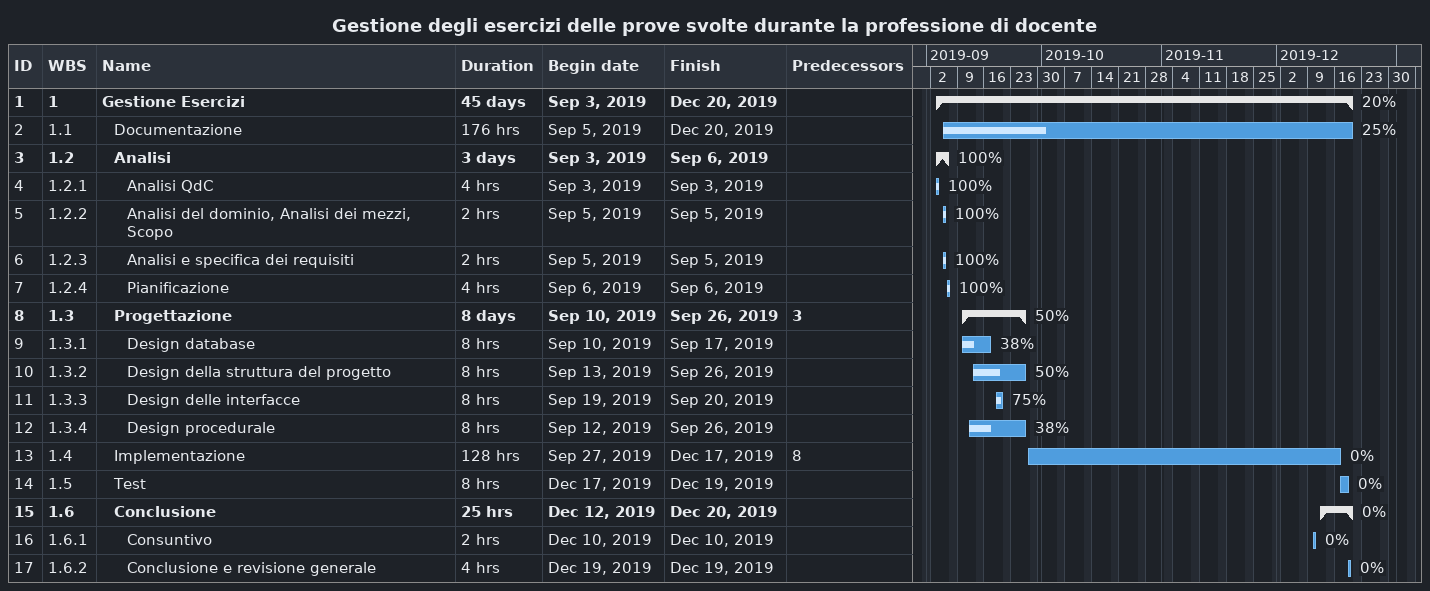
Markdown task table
Gestione degli esercizi delle prove svolte durante la professione di docente

| ID | WBS | Task | Duration | Start | Finish | Predecessors | % complete |
|---|---|---|---|---|---|---|---|
| 1 | 1 | **Gestione Esercizi** | 45d | 2019-09-03 | 2019-12-20 |  | 20 |
| 2 | 1.1 | Documentazione | 176h | 2019-09-05 | 2019-12-20 |  | 25 |
| 3 | 1.2 | **Analisi** | 3d | 2019-09-03 | 2019-09-06 |  | 100 |
| 4 | 1.2.1 | Analisi QdC | 4h | 2019-09-03 | 2019-09-03 |  | 100 |
| 5 | 1.2.2 | Analisi del dominio, Analisi dei mezzi, Scopo | 2h | 2019-09-05 | 2019-09-05 |  | 100 |
| 6 | 1.2.3 | Analisi e specifica dei requisiti | 2h | 2019-09-05 | 2019-09-05 |  | 100 |
| 7 | 1.2.4 | Pianificazione | 4h | 2019-09-06 | 2019-09-06 |  | 100 |
| 8 | 1.3 | **Progettazione** | 8d | 2019-09-10 | 2019-09-26 | 3 | 50 |
| 9 | 1.3.1 | Design database | 8h | 2019-09-10 | 2019-09-17 |  | 38 |
| 10 | 1.3.2 | Design della struttura del progetto | 8h | 2019-09-13 | 2019-09-26 |  | 50 |
| 11 | 1.3.3 | Design delle interfacce | 8h | 2019-09-19 | 2019-09-20 |  | 75 |
| 12 | 1.3.4 | Design procedurale | 8h | 2019-09-12 | 2019-09-26 |  | 38 |
| 13 | 1.4 | Implementazione | 128h | 2019-09-27 | 2019-12-17 | 8 | 0 |
| 14 | 1.5 | Test | 8h | 2019-12-17 | 2019-12-19 |  | 0 |
| 15 | 1.6 | **Conclusione** | 25h | 2019-12-12 | 2019-12-20 |  | 0 |
| 16 | 1.6.1 | Consuntivo | 2h | 2019-12-10 | 2019-12-10 |  | 0 |
| 17 | 1.6.2 | Conclusione e revisione generale | 4h | 2019-12-19 | 2019-12-19 |  | 0 |
